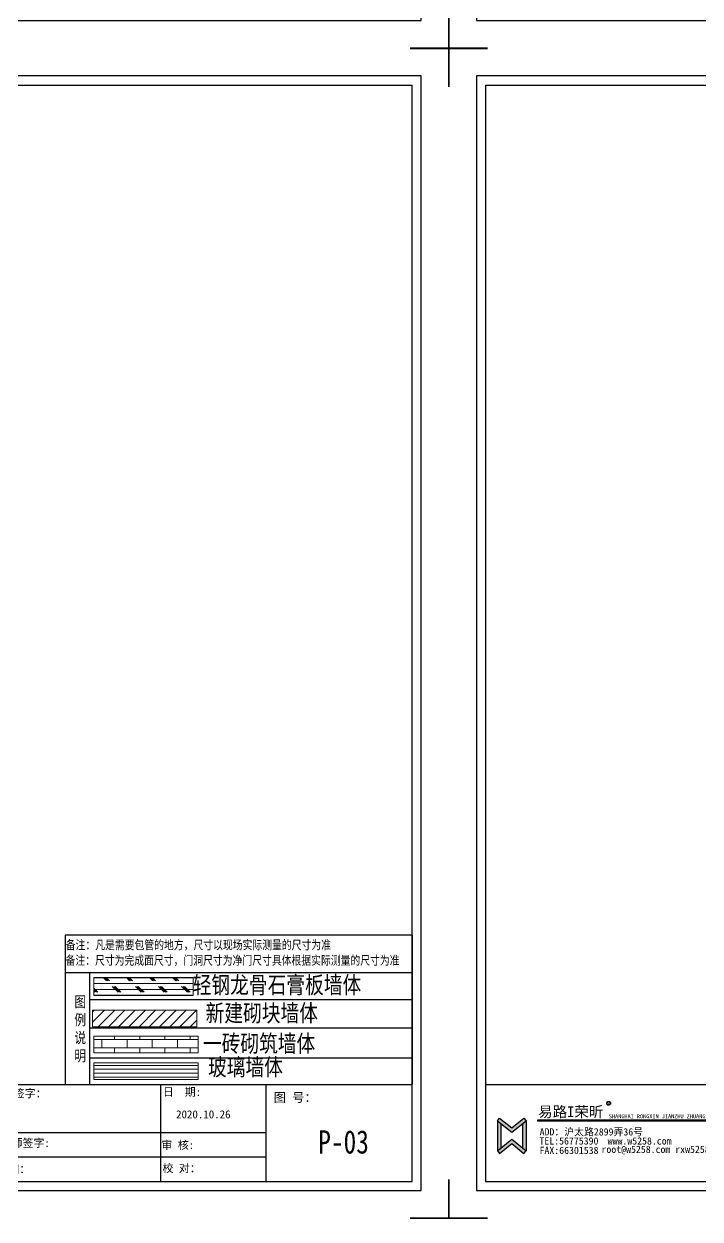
# Model space of a CAD drawing. Header units: millimetres. Extents: x -58733 to 427521, y -235734 to 553534.
# Drawn here: x 151904 to 161435, y -222214 to -205360 of the extents above; entities that cross this region are included whole.
import ezdxf

# ---------------------------------------------------------------- set-up
doc = ezdxf.new("R2010")
doc.units = ezdxf.units.MM
doc.layers.add('图框', color=251, linetype='Continuous')
doc.layers.add('目录文字', color=8, linetype='Continuous')
doc.layers.add('墙体', color=7, linetype='Continuous', lineweight=30)
doc.layers.add('建筑结构填充', color=8, linetype='Continuous', lineweight=18)
doc.styles.add('-仿宋_GB2312', font='simsun.ttc', dxfattribs={"width": 0.8})
doc.styles.get("Standard").update_dxf_attribs({"font": 'simsun.ttc'})
doc.styles.add('YQ_DIM', font='SUPEROS.SHX', dxfattribs={"width": 0.8, "bigfont": 'HZDX.SHX'})
doc.styles.add('宋体', font='simsun.ttc', dxfattribs={"height": 120})
doc.styles.add('英文', font='simhei.ttf')
doc.styles.add('黑体', font='simhei.ttf')

# ---------------------------------------------------------------- blocks, each defined once
blk = doc.blocks.new('图框1比60')
h = blk.add_hatch(color=8)
edge = h.paths.add_edge_path()
edge.add_ellipse((163710, 45505), major_axis=(-0.2, 29.4), ratio=1, start_angle=269.6878, end_angle=449.6878)
edge.add_ellipse((163710, 45505), major_axis=(-0.2, 29.4), ratio=1, start_angle=89.5622, end_angle=269.5622)
edge = h.paths.add_edge_path(flags=16)
edge.add_ellipse((163710, 45505), major_axis=(0, 24.9), ratio=1, start_angle=269.966, end_angle=449.966)
edge.add_ellipse((163710, 45505), major_axis=(0, 24.9), ratio=1, start_angle=89.8872, end_angle=269.8872)
h = blk.add_hatch(color=8)
h.paths.add_polyline_path([(162213, 45056), (162434, 45236), (162401, 45277), (162213, 45124), (162025, 45277), (161992, 45236)])
h.paths.add_polyline_path([(162213, 44882), (162401, 44729), (162434, 44770), (162213, 44950), (161992, 44770), (162025, 44729)])
h = blk.add_hatch(color=8)
h.paths.add_polyline_path([(162044, 45193), (161992, 45236), (161992, 44770), (162044, 44813)])
h.paths.add_polyline_path([(162434, 45236), (162381, 45193), (162381, 44813), (162434, 44770)])
blk.add_hatch(color=8).paths.add_polyline_path([(162610, 45245), (162610, 45227), (166263, 45227), (166263, 45245)])
at = {"layer": '目录文字'}
h = blk.add_hatch(color=8, dxfattribs=at)
edge = h.paths.add_edge_path()
edge.add_ellipse((163710, 45505), major_axis=(-0.2, 29.4), ratio=1, start_angle=89.5622, end_angle=269.5622)
edge.add_ellipse((163710, 45505), major_axis=(-0.2, 29.4), ratio=1, start_angle=269.6621, end_angle=449.6621)
edge = h.paths.add_edge_path(flags=16)
edge.add_ellipse((163710, 45505), major_axis=(0, 24.9), ratio=1, start_angle=90.0288, end_angle=270.0288, ccw=False)
edge.add_ellipse((163710, 45505), major_axis=(0, 24.9), ratio=1, start_angle=-89.8872, end_angle=90.1128, ccw=False)
h.paths.add_polyline_path([(163689, 45539), (163733, 45539), (163733, 45472), (163689, 45472)], flags=9)
at = {"color": 8}
for p, q in [((176692, 45797), (176692, 44297)), ((161992, 45236), (162025, 45277)), ((162025, 45277), (162213, 45124)), ((162213, 45124), (162401, 45277)), ((162401, 45277), (162434, 45236)), ((161992, 45236), (161992, 44770)), ((161992, 45236), (162213, 45056)), ((162044, 45193), (162044, 44813)), ((162213, 45056), (162434, 45236)), ((162381, 45193), (162381, 44813)), ((162434, 45236), (162434, 44770)), ((166263, 45245), (162610, 45245)), ((166263, 45227), (162610, 45227)), ((166263, 45227), (166263, 45245)), ((161992, 44770), (162213, 44950)), ((162213, 44950), (162434, 44770)), ((161992, 44770), (162025, 44729)), ((162025, 44729), (162213, 44882)), ((162213, 44882), (162401, 44729)), ((162401, 44729), (162434, 44770))]:
    blk.add_line(p, q, dxfattribs=at)
blk.add_ellipse((163710, 45505, 0), major_axis=(0.1, 29.4), ratio=1, start_param=1.575118209033049, end_param=7.858303516212636, dxfattribs=at)
at = {"layer": '图框', "color": 121}
for p, q in [((161670, 61389), (161670, 44157)), ((186038, 61389), (161670, 61389)), ((186038, 44157), (186038, 61389)), ((161670, 44157), (186038, 44157))]:
    blk.add_line(p, q, dxfattribs=at)
at = {"layer": '图框', "color": 8}
for p, q in [((161809, 61249), (161809, 44297)), ((161809, 61249), (161809, 45797)), ((161809, 61249), (185898, 61249)), ((185898, 44297), (185898, 61249)), ((185898, 45797), (185898, 61249)), ((161809, 45797), (185898, 45797)), ((161809, 45797), (185898, 45797)), ((166465, 45797), (166465, 44297)), ((167511, 45797), (167511, 45305)), ((170675, 45797), (170675, 44297)), ((176692, 45797), (176692, 44297)), ((179360, 44297), (179360, 45797)), ((182010, 45797), (182010, 44297)), ((183644, 44297), (183644, 45797)), ((170675, 45305), (166465, 45305)), ((182010, 45047), (179360, 45047)), ((183644, 45047), (182010, 45047)), ((179360, 44672), (176692, 44672)), ((182010, 44672), (179360, 44672)), ((183644, 44672), (182010, 44672)), ((161809, 44297), (185898, 44297))]:
    blk.add_line(p, q, dxfattribs=at)
at = {"layer": '图框', "color": 121, "const_width": 28.3}
for points in [[(161841, 61818), (161241, 61818), (161241, 61217)], [(185866, 61818), (186467, 61818), (186467, 61217)], [(161841, 43728), (161241, 43728), (161241, 44329)], [(185866, 43728), (186467, 43728), (186467, 44329)]]:
    blk.add_lwpolyline(points, dxfattribs=at)
at = {"layer": '目录文字', "color": 8}
blk.add_line((162610, 45245), (162610, 45227), dxfattribs=at)
blk.add_ellipse((163710, 45505, 0), major_axis=(0.4, 24.9), ratio=1, start_param=1.571448490114663, end_param=7.854633797294249, dxfattribs=at)
for s, height, style, width, p in [('资质证书', 123.8, '宋体', 0.999898, (166569, 45595)), ('图纸名称：', 123.3, '黑体', 0.999898, (176753, 45540)), ('客户签字：', 123.8, '宋体', 0.999898, (179405, 45596)), ('日  期:', 123.8, '宋体', 0.999898, (182048, 45618)), ('图 号：', 139.1, '宋体', 0.999898, (183761, 45526)), ('易路I荣昕', 164.1, '黑体', 0.999898, (162621, 45292)), ('R', 44.9, 'YQ_DIM', 0.8, (163698, 45483, 0)), ('编    号：', 123.8, '宋体', 0.999898, (166569, 45359)), ('项目名称:', 123.3, '黑体', 0.999898, (170866, 45468)), ('SHANGHAI RONGXIN JIANZHU ZHUANGSHI SHEJI GONGCHENG CO.,LTD', 61.54, '英文', 0.999898, (163713, 45273)), ('2020.10.26', 123.8, '宋体', 0.999898, (182251, 45272)), ('ADD：沪太路2899弄36号', 111.72, '英文', 0.999898, (162644, 45007)), ('1. 本设计之知识产权属上海易路荣昕建筑装饰设计工', 92.51, '黑体', 0.999898, (167491, 45076)), ('台儿庄路363弄67号603室', 258.72, '宋体', 0.999898, (171666, 44826)), ('TEL:56775390', 111.72, '英文', 0.999898, (162641, 44867)), ('www.w5258.com', 111.72, '英文', 0.999898, (163695, 44867)), ('备    注：', 123.8, '宋体', 0.999898, (166569, 44788)), ('程有限公司任何复印或使用，均需获得书面授权。', 92.51, '黑体', 0.999898, (167498, 44904)), ('设计师签字:', 123.8, '宋体', 0.999898, (179372, 44829)), ('审 核:', 123.8, '宋体', 0.999898, (182025, 44798)), ('FAX:66301538', 111.72, '英文', 0.999898, (162642, 44721)), ('root@w5258.com rxw5258@yahoo.com.cn', 111.72, '英文', 0.999898, (163600, 44737)), ('2. 切勿以此度量此图，一切应依图内数字所示为准。', 92.51, '黑体', 0.999898, (167500, 44693)), ('3. 所有在图纸上表示的尺寸,须在现场复核和修正。', 92.51, '黑体', 0.999898, (167500, 44438)), ('比例:  1:60', 123.8, '宋体', 0.999898, (176769, 44448)), ('制 图：', 123.8, '宋体', 0.999898, (179407, 44425)), ('校 对：', 123.8, '宋体', 0.999898, (182041, 44438))]:
    blk.add_text(s, height=height, dxfattribs=dict(at, style=style, width=width)).set_placement(p)
at = {"layer": '目录文字', "width": 1}
blk.add_text('JZ-3101080001', height=157.18, dxfattribs=at).set_placement((167687, 45465))

msp = doc.modelspace()

# ---------------------------------------------------------------- hatches: boundary and pattern name
at = {"layer": '建筑结构填充'}
h = msp.add_hatch(dxfattribs=at)
h.set_pattern_fill('CORK', color=4, scale=651.755786)
h.set_pattern_definition([(0, (12736.95, -308916.67), (0, 81.469473), []), (135, (12777.68, -308957.4), (-162.93895, -162.93895), [115.21523, -115.21523]), (135, (12798.05, -308957.4), (-162.93895, -162.93895), [115.21523, -115.21523]), (135, (12818.42, -308957.4), (-162.93895, -162.93895), [115.21523, -115.21523])])
h.paths.add_polyline_path([(154291.1, -219061.6), (154291.1, -218806.1), (152887.7, -218806.1), (152887.7, -219061.6)])
h = msp.add_hatch(dxfattribs=at)
h.set_pattern_fill('ANSI31', color=4, scale=814.694732)
h.set_pattern_definition([(45, (12736.95, -308732.38), (-72.00952, 72.00952), [])])
h.paths.add_polyline_path([(154341.5, -219500.7), (154341.5, -219267.7), (152872.4, -219267.7), (152872.4, -219500.7)])
h = msp.add_hatch(dxfattribs=at)
h.set_pattern_fill('AR-BRSTD', color=4, scale=1.74752, style=0)
h.set_pattern_definition([(0, (-1756703.23, -923450.1), (0, 118.380164), []), (90, (-1756703.23, -923450.1), (-177.548052, 118.380164), [118.380164, -118.380164])])
h.paths.add_polyline_path([(154359.8, -219636.1), (152890.7, -219636.1), (152890.7, -219869.1), (154359.8, -219869.1)])
h = msp.add_hatch(dxfattribs=at)
h.set_pattern_fill('ANSI31', color=4, scale=17.475202, angle=315, style=0)
h.set_pattern_definition([(0, (-1737786.296, -857998.12), (2e-14, 55.4837664), [])])
h.paths.add_polyline_path([(152890.7, -220011.3), (152890.7, -220244.3), (154359.8, -220244.3), (154359.8, -220011.3)])

# ---------------------------------------------------------------- linework, layer by layer
at = {"layer": '图框', "color": 135}
for p, q in [((157375.1, -218211.6), (152485.9, -218211.6)), ((152485.9, -218211.6), (152485.9, -218734)), ((157375.1, -218211.6), (157375.1, -220313.7)), ((152485.9, -218734), (152485.9, -220313.7)), ((152485.9, -218734), (157375.1, -218734)), ((152827.8, -218734), (152827.8, -220313.7)), ((152827.8, -219116.5), (156722.4, -219116.5)), ((156722.4, -219116.5), (157375.1, -219116.5)), ((152827.8, -219515.1), (157375.1, -219515.1)), ((152827.8, -219937.4), (157375.1, -219937.4)), ((152485.9, -220313.7), (157375.1, -220313.7))]:
    msp.add_line(p, q, dxfattribs=at)
at = {"layer": '图框'}
for p, q in [((152485.9, -218734), (152827.8, -218734)), ((152827.8, -218734), (156722.4, -218734)), ((156722.4, -218734), (157329, -218734))]:
    msp.add_line(p, q, dxfattribs=at)
at = {"layer": '建筑结构填充', "color": 2}
for p, q in [((152887.7, -218806.1), (154291.1, -218806.1)), ((152887.7, -219061.6), (152887.7, -218806.1)), ((154291.1, -219061.6), (154291.1, -218806.1)), ((152887.7, -219061.6), (154291.1, -219061.6))]:
    msp.add_line(p, q, dxfattribs=at)
for points in [[(152872.4, -219267.7), (154341.5, -219267.7), (154341.5, -219500.7), (152872.4, -219500.7)], [(152890.7, -219636.1), (154359.8, -219636.1), (154359.8, -219869.1), (152890.7, -219869.1)], [(152890.7, -220011.3), (154359.8, -220011.3), (154359.8, -220244.3), (152890.7, -220244.3)]]:
    msp.add_lwpolyline(points, close=True, dxfattribs=at)

# ---------------------------------------------------------------- block references
at = {"layer": '墙体', "color": 0, "xscale": 0.9120113186390109, "yscale": 0.9120113186390109, "zscale": 0.9120113186390109}
for p in [(-12166.2, -245583.6), (10840.1, -245583.6), (-12166.2, -262081.4), (10840.1, -262081.4)]:
    msp.add_blockref('图框1比60', p, dxfattribs=at)

# ---------------------------------------------------------------- texts
at = {"layer": '目录文字', "color": 1, "char_height": 126.89, "width": 5834.63, "attachment_point": 1, "style": '-仿宋_GB2312'}
for s, insert in [('{\\f宋体|b1|i0|c134|p2;备注：凡是需要包管的地方，尺寸以现场实际测量的尺寸为准}', (152494, -218282.8)), ('{\\f宋体|b1|i0|c134|p2;备注：尺寸为完成面尺寸，门洞尺寸为净门尺寸具体根据实际测量的尺寸为准}', (152490.9, -218500.7))]:
    msp.add_mtext(s, dxfattribs=dict(at, insert=insert))
at = {"layer": '目录文字', "attachment_point": 1, "style": '-仿宋_GB2312'}
for s, insert, char_height, width in [('{\\fChangFangSong|b0|i0|c134|p49;轻钢龙骨石膏板墙体}', (154282.7, -218790.5), 241.999, 3602.869), ('{\\FChangFangSong|c134;^I\\f宋体|b0|i0|c134|p2;图例说明}', (152614.6, -219073.1), 152.268, 177.321), ('{\\fChangFangSong|b0|i0|c134|p49;新建砌块墙体}', (154464.5, -219187.2), 241.999, 3602.869), ('{\\fChangFangSong|b0|i0|c134|p49;一砖砌筑墙体}', (154426.8, -219616.4), 241.999, 3602.869), ('{\\fChangFangSong|b0|i0|c134|p49;玻璃墙体}', (154498.3, -219948.7), 241.999, 3602.869)]:
    msp.add_mtext(s, dxfattribs=dict(at, insert=insert, char_height=char_height, width=width))
at = {"layer": '目录文字', "insert": (156052.7, -220961.2), "char_height": 327.869, "attachment_point": 1, "style": '-仿宋_GB2312'}
msp.add_mtext('{\\fNSimSun|b0|i0|c134|p49;P-03}', dxfattribs=at)

doc.saveas('drawing.dxf')
